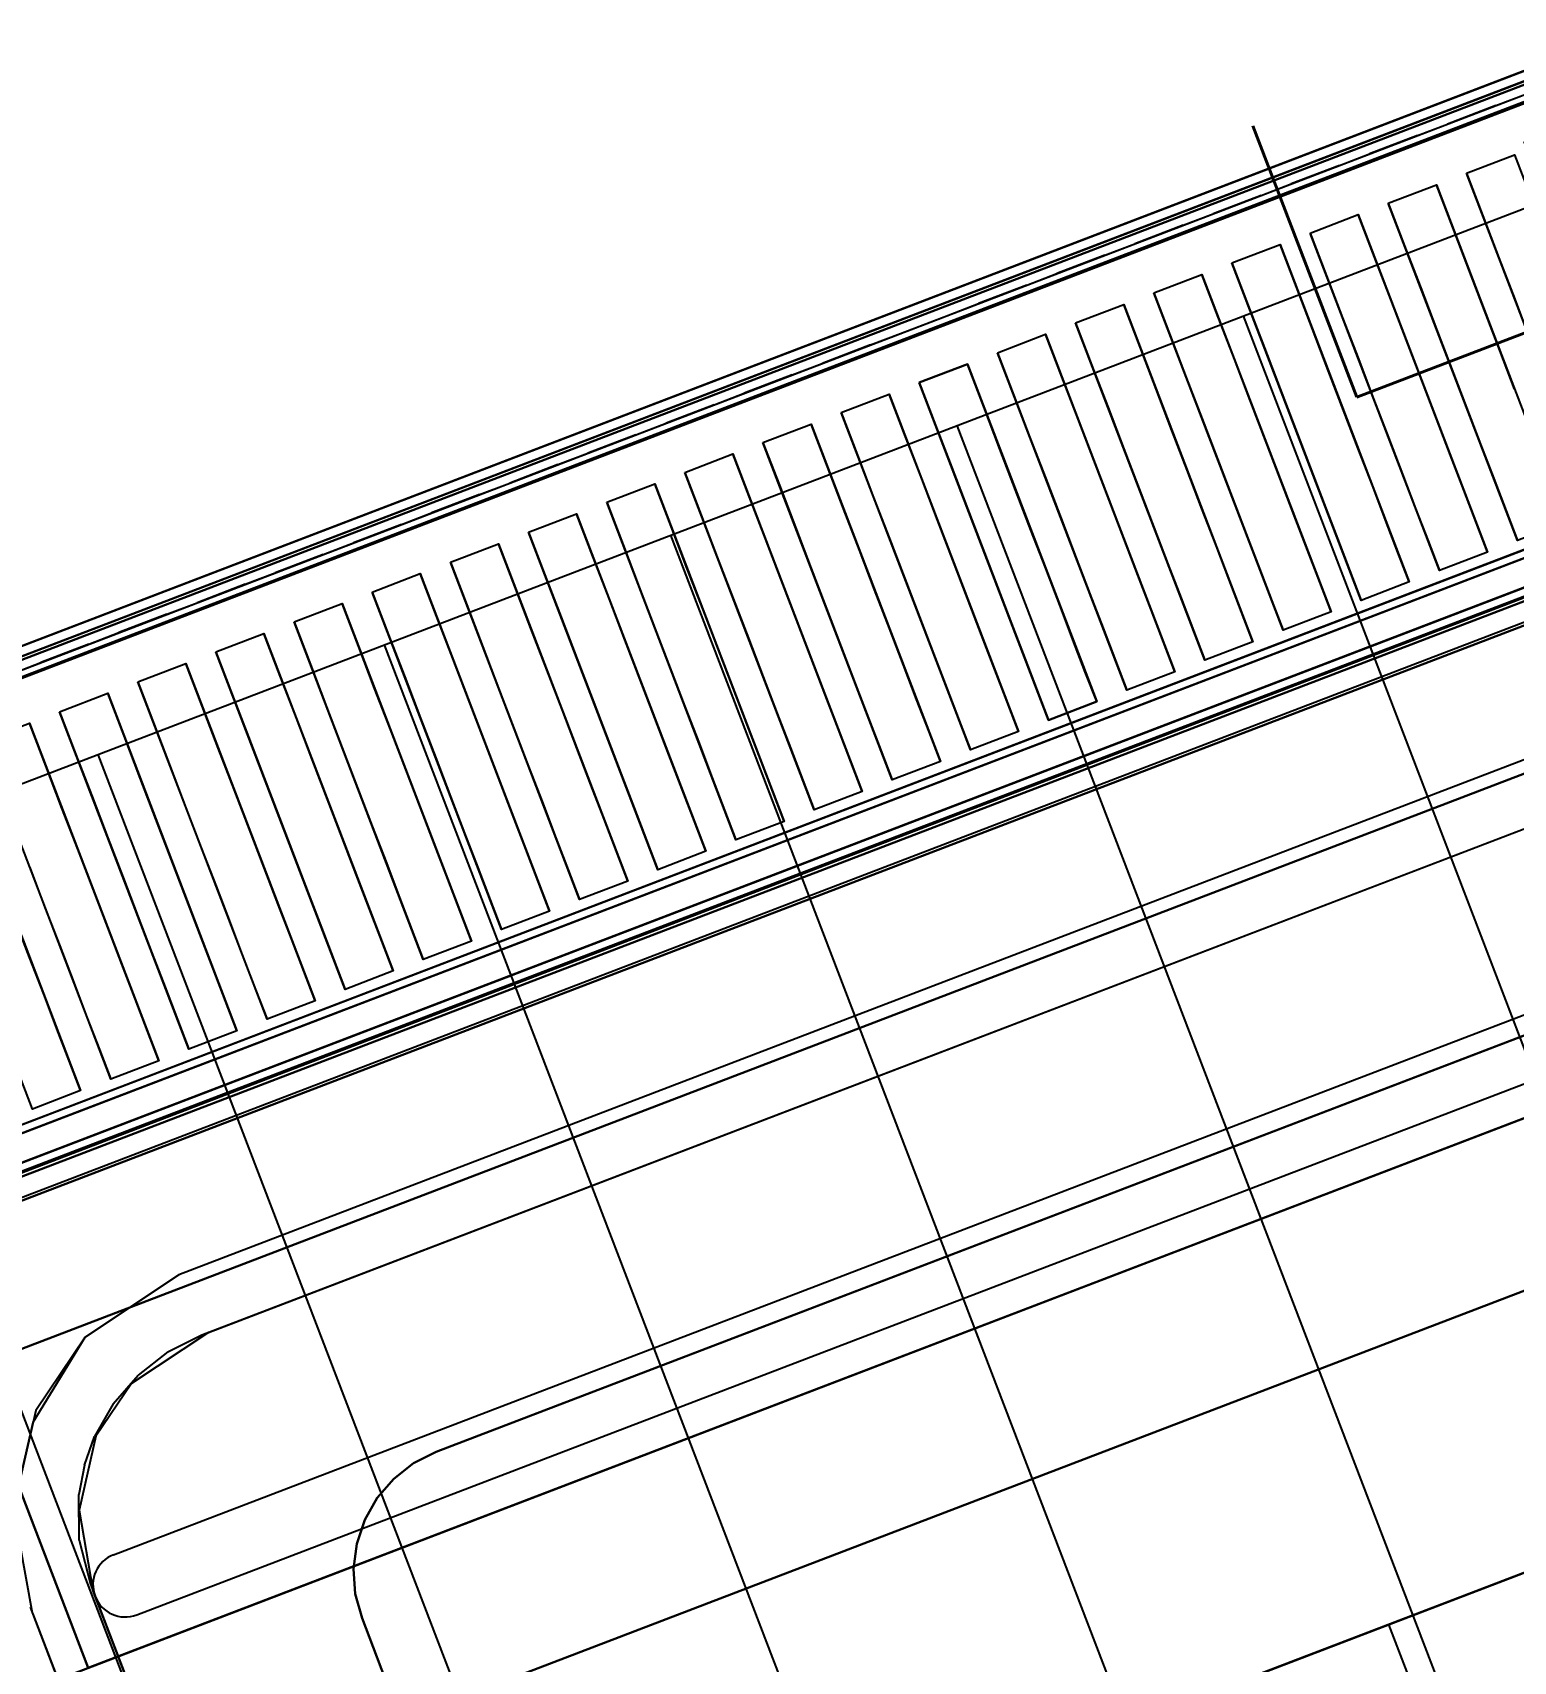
# Model space of a CAD drawing. Header units: millimetres. Extents: x 8159 to 14952, y 6817 to 11888.
# Drawn here: x 9759.25 to 9782.25, y 8772.6 to 8797.91 of the extents above; entities that cross this region are included whole.
import ezdxf

# ---------------------------------------------------------------- set-up
doc = ezdxf.new("R2010")
doc.units = ezdxf.units.MM
doc.header["$LTSCALE"] = 5
doc.linetypes.add('DASHED', pattern=[19.05, 12.7, -6.35])
for name, color, linetype in [('200-EquipBorder-2d', 9, 'Continuous'), ('200-EquipInternal-2d', 252, 'Continuous'), ('200-EquipSteel-3d', 9, 'Continuous'), ('250-ele-2d', 20, 'Continuous')]:
    doc.layers.add(name, color=color, linetype=linetype)
for name, color, linetype, lineweight in [('3-YANGIN-DOLABI', 7, 'Continuous', 0), ('A-DUVAR', 5, 'Continuous', 18), ('anted', 10, 'Continuous', 0), ('FIBROBETON', 1, 'Continuous', 18), ('kesit', 7, 'Continuous', 0), ('YAZI', 250, 'Continuous', 30)]:
    doc.layers.add(name, color=color, linetype=linetype, lineweight=lineweight)
doc.styles.add('SIMPLEX', font='SIMPLEX')

# ---------------------------------------------------------------- blocks, each defined once
blk = doc.blocks.new('A$C23C11219')
at = {"layer": 'FIBROBETON'}
blk.add_lwpolyline([(4170.991, 707.809), (4330.647, -537.528, 0.079118), (6057.442, 175.691), (5734.15, 708.989, 0.288304), (5090.273, 1000.528, -0.032207)], format="xyb", close=True, dxfattribs=at)
blk = doc.blocks.new('ELECTROLUX-MC7-BODY800X250')
at = {"layer": '200-EquipBorder-2d'}
blk.add_line((0, 0), (800, 0), dxfattribs=at)
at = {"layer": '200-EquipInternal-2d'}
blk.add_line((0, -80), (800, -80), dxfattribs=at)
at = {"layer": '200-EquipSteel-3d'}
for points, invisible_edges in [([(0, -0.34, 912.22), (0, 0, 910.5), (800, 0, 910.5), (800, -0.34, 912.22)], 8), ([(0, 0, 902.7), (0, -0.13, 901.81), (800, -0.13, 901.81), (800, 0, 902.7)], 2), ([(0, -0.13, 901.81), (0, -0.54, 901.01), (800, -0.54, 901.01), (800, -0.13, 901.81)], 10), ([(0, -1.32, 913.68), (0, -0.34, 912.22), (800, -0.34, 912.22), (800, -1.32, 913.68)], 10), ([(0, -0.54, 901.01), (0, -1.19, 900.39), (800, -1.19, 900.39), (800, -0.54, 901.01)], 10), ([(0, -1.19, 900.39), (0, -2, 900), (800, -2, 900), (800, -1.19, 900.39)], 8), ([(0, -2.78, 914.66), (0, -1.32, 913.68), (800, -1.32, 913.68), (800, -2.78, 914.66)], 10), ([(0, -4.5, 915), (0, -2.78, 914.66), (800, -2.78, 914.66), (800, -4.5, 915)], 2), ([(0, -71.6, 914.58), (0, -69.5, 915), (800, -69.5, 915), (800, -71.6, 914.58)], 8), ([(0, -73.39, 913.39), (0, -71.6, 914.58), (800, -71.6, 914.58), (800, -73.39, 913.39)], 10), ([(0, -74.58, 911.6), (0, -73.39, 913.39), (800, -73.39, 913.39), (800, -74.58, 911.6)], 10), ([(0, -75, 909.5), (0, -74.58, 911.6), (800, -74.58, 911.6), (800, -75, 909.5)], 2), ([(0, -75.45, 903.59), (0, -75, 905.7), (800, -75, 905.7), (800, -75.45, 903.59)], 8), ([(0, -76.64, 901.78), (0, -75.45, 903.59), (800, -75.45, 903.59), (800, -76.64, 901.78)], 10), ([(0, -78.4, 900.53), (0, -76.64, 901.78), (800, -76.64, 901.78), (800, -78.4, 900.53)], 10), ([(0, -80.5, 900), (0, -78.4, 900.53), (800, -78.4, 900.53), (800, -80.5, 900)], 2)]:
    blk.add_3dface(points, dxfattribs=dict(at, invisible_edges=invisible_edges))
for points in [[(0, 0, 910.5), (0, 0, 902.7), (800, 0, 902.7), (800, 0, 910.5)], [(0, -2, 724), (0, -2, 900), (800, -2, 900), (800, -2, 724)], [(0, -102, 724), (0, -2, 724), (800, -2, 724), (800, -102, 724)], [(0, -69.5, 915), (0, -4.5, 915), (800, -4.5, 915), (800, -69.5, 915)], [(0, -75, 905.7), (0, -75, 909.5), (800, -75, 909.5), (800, -75, 905.7)], [(0, -655, 650), (0, -102, 650), (800, -102, 650), (800, -655, 650)], [(0, -102, 650), (800, -102, 650), (800, -102, 724), (0, -102, 724)]]:
    blk.add_3dface(points, dxfattribs=at)
blk = doc.blocks.new('ELECTROLUX-MC-CAMINO400')
at = {"layer": '200-EquipInternal-2d'}
for points in [[(0, -0.21), (400, -0.21), (400, -75.21), (0, -75.21)], [(53, -10.37), (61, -10.37), (61, -66.52), (53, -66.52)], [(66, -10.37), (74, -10.37), (74, -66.52), (66, -66.52)], [(79, -10.37), (87, -10.37), (87, -66.52), (79, -66.52)], [(92, -10.37), (100, -10.37), (100, -66.52), (92, -66.52)], [(105, -10.37), (113, -10.37), (113, -66.52), (105, -66.52)], [(118, -10.37), (126, -10.37), (126, -66.52), (118, -66.52)], [(131, -10.37), (139, -10.37), (139, -66.52), (131, -66.52)], [(144, -10.37), (152, -10.37), (152, -66.52), (144, -66.52)], [(157, -10.37), (165, -10.37), (165, -66.52), (157, -66.52)], [(170, -10.37), (178, -10.37), (178, -66.52), (170, -66.52)], [(183, -10.37), (191, -10.37), (191, -66.52), (183, -66.52)], [(196, -10.37), (204, -10.37), (204, -66.52), (196, -66.52)], [(209, -10.37), (217, -10.37), (217, -66.52), (209, -66.52)], [(222, -10.37), (230, -10.37), (230, -66.52), (222, -66.52)], [(235, -10.37), (243, -10.37), (243, -66.52), (235, -66.52)], [(248, -10.37), (256, -10.37), (256, -66.52), (248, -66.52)], [(261, -10.37), (269, -10.37), (269, -66.52), (261, -66.52)], [(274, -10.37), (282, -10.37), (282, -66.52), (274, -66.52)], [(287, -10.37), (295, -10.37), (295, -66.52), (287, -66.52)], [(300, -10.37), (308, -10.37), (308, -66.52), (300, -66.52)], [(313, -10.37), (321, -10.37), (321, -66.52), (313, -66.52)]]:
    blk.add_lwpolyline(points, close=True, dxfattribs=at)
at = {"layer": '200-EquipSteel-3d'}
for points in [[(0, -0.21, 917.01), (0, -0.21, 956), (400, -0.21, 956), (400, -0.21, 917.01)], [(0, -69.44, 915), (0, -3.39, 915), (400, -3.39, 915), (400, -69.44, 915)]]:
    blk.add_3dface(points, dxfattribs=at)
for points, invisible_edges in [([(0, -0.21, 956), (0, -0.36, 956.76), (400, -0.36, 956.76), (400, -0.21, 956)], 2), ([(0, -0.25, 916.62), (0, -0.21, 917.01), (400, -0.21, 917.01), (400, -0.25, 916.62)], 8), ([(0, -0.37, 916.23), (0, -0.25, 916.62), (400, -0.25, 916.62), (400, -0.37, 916.23)], 10), ([(0, -0.36, 956.76), (0, -0.78, 957.41), (400, -0.78, 957.41), (400, -0.36, 956.76)], 10), ([(0, -0.56, 915.88), (0, -0.37, 916.23), (400, -0.37, 916.23), (400, -0.56, 915.88)], 10), ([(0, -0.82, 915.58), (0, -0.56, 915.88), (400, -0.56, 915.88), (400, -0.82, 915.58)], 10), ([(0, -0.78, 957.41), (0, -1.43, 957.84), (400, -1.43, 957.84), (400, -0.78, 957.41)], 10), ([(0, -1.41, 915.27), (0, -0.82, 915.58), (400, -0.82, 915.58), (400, -1.41, 915.27)], 10), ([(0, -2.05, 915.07), (0, -1.41, 915.27), (400, -1.41, 915.27), (400, -2.05, 915.07)], 10), ([(0, -1.43, 957.84), (0, -2.19, 958), (400, -2.19, 958), (400, -1.43, 957.84)], 8), ([(0, -2.72, 914.98), (0, -2.05, 915.07), (400, -2.05, 915.07), (400, -2.72, 914.98)], 10), ([(74, -2.19, 958), (79, -2.19, 958), (79, -10.37, 957.76), (74, -10.37, 957.76)], 14), ([(79, -10.37, 957.76), (87, -10.37, 957.76), (87, -2.19, 958), (79, -2.19, 958)], 10), ([(87, -2.19, 958), (92, -2.19, 958), (92, -10.37, 957.76), (87, -10.37, 957.76)], 14), ([(92, -10.37, 957.76), (100, -10.37, 957.76), (100, -2.19, 958), (92, -2.19, 958)], 10), ([(100, -2.19, 958), (105, -2.19, 958), (105, -10.37, 957.76), (100, -10.37, 957.76)], 14), ([(105, -10.37, 957.76), (113, -10.37, 957.76), (113, -2.19, 958), (105, -2.19, 958)], 10), ([(113, -2.19, 958), (118, -2.19, 958), (118, -10.37, 957.76), (113, -10.37, 957.76)], 14), ([(118, -10.37, 957.76), (126, -10.37, 957.76), (126, -2.19, 958), (118, -2.19, 958)], 10), ([(126, -2.19, 958), (131, -2.19, 958), (131, -10.37, 957.76), (126, -10.37, 957.76)], 14), ([(131, -10.37, 957.76), (139, -10.37, 957.76), (139, -2.19, 958), (131, -2.19, 958)], 10), ([(139, -2.19, 958), (144, -2.19, 958), (144, -10.37, 957.76), (139, -10.37, 957.76)], 14), ([(144, -10.37, 957.76), (152, -10.37, 957.76), (152, -2.19, 958), (144, -2.19, 958)], 10), ([(152, -2.19, 958), (157, -2.19, 958), (157, -10.37, 957.76), (152, -10.37, 957.76)], 14), ([(157, -10.37, 957.76), (165, -10.37, 957.76), (165, -2.19, 958), (157, -2.19, 958)], 10), ([(165, -2.19, 958), (170, -2.19, 958), (170, -10.37, 957.76), (165, -10.37, 957.76)], 14), ([(170, -10.37, 957.76), (178, -10.37, 957.76), (178, -2.19, 958), (170, -2.19, 958)], 10), ([(178, -2.19, 958), (183, -2.19, 958), (183, -10.37, 957.76), (178, -10.37, 957.76)], 14), ([(183, -10.37, 957.76), (191, -10.37, 957.76), (191, -2.19, 958), (183, -2.19, 958)], 10), ([(191, -2.19, 958), (196, -2.19, 958), (196, -10.37, 957.76), (191, -10.37, 957.76)], 14), ([(196, -10.37, 957.76), (204, -10.37, 957.76), (204, -2.19, 958), (196, -2.19, 958)], 10), ([(204, -2.19, 958), (209, -2.19, 958), (209, -10.37, 957.76), (204, -10.37, 957.76)], 14), ([(209, -10.37, 957.76), (217, -10.37, 957.76), (217, -2.19, 958), (209, -2.19, 958)], 10), ([(217, -2.19, 958), (222, -2.19, 958), (222, -10.37, 957.76), (217, -10.37, 957.76)], 14), ([(230, -10.37, 957.76), (222, -10.37, 957.76), (222, -2.19, 958), (230, -2.19, 958)], 10), ([(230, -2.19, 958), (235, -2.19, 958), (235, -10.37, 957.76), (230, -10.37, 957.76)], 14), ([(235, -10.37, 957.76), (243, -10.37, 957.76), (243, -2.19, 958), (235, -2.19, 958)], 10), ([(243, -2.19, 958), (248, -2.19, 958), (248, -10.37, 957.76), (243, -10.37, 957.76)], 14), ([(248, -10.37, 957.76), (256, -10.37, 957.76), (256, -2.19, 958), (248, -2.19, 958)], 10), ([(256, -2.19, 958), (261, -2.19, 958), (261, -10.37, 957.76), (256, -10.37, 957.76)], 14), ([(261, -10.37, 957.76), (269, -10.37, 957.76), (269, -2.19, 958), (261, -2.19, 958)], 10), ([(269, -2.19, 958), (274, -2.19, 958), (274, -10.37, 957.76), (269, -10.37, 957.76)], 14), ([(274, -10.37, 957.76), (282, -10.37, 957.76), (282, -2.19, 958), (274, -2.19, 958)], 10), ([(282, -2.19, 958), (287, -2.19, 958), (287, -10.37, 957.76), (282, -10.37, 957.76)], 14), ([(287, -10.37, 957.76), (295, -10.37, 957.76), (295, -2.19, 958), (287, -2.19, 958)], 10), ([(295, -2.19, 958), (300, -2.19, 958), (300, -10.37, 957.76), (295, -10.37, 957.76)], 14), ([(300, -10.37, 957.76), (308, -10.37, 957.76), (308, -2.19, 958), (300, -2.19, 958)], 10), ([(308, -2.19, 958), (313, -2.19, 958), (313, -10.37, 957.76), (308, -10.37, 957.76)], 14), ([(313, -10.37, 957.76), (321, -10.37, 957.76), (321, -2.19, 958), (313, -2.19, 958)], 10), ([(321, -2.19, 958), (326, -2.19, 958), (326, -10.37, 957.76), (321, -10.37, 957.76)], 14), ([(0, -3.39, 915), (0, -2.72, 914.98), (400, -2.72, 914.98), (400, -3.39, 915)], 2), ([(74, -17.47, 956.91), (74, -10.37, 957.76), (79, -10.37, 957.76), (79, -17.47, 956.91)], 10), ([(87, -17.47, 956.91), (87, -10.37, 957.76), (92, -10.37, 957.76), (92, -17.47, 956.91)], 10), ([(100, -17.47, 956.91), (100, -10.37, 957.76), (105, -10.37, 957.76), (105, -17.47, 956.91)], 10), ([(113, -17.47, 956.91), (113, -10.37, 957.76), (118, -10.37, 957.76), (118, -17.47, 956.91)], 10), ([(126, -17.47, 956.91), (126, -10.37, 957.76), (131, -10.37, 957.76), (131, -17.47, 956.91)], 10), ([(139, -17.47, 956.91), (139, -10.37, 957.76), (144, -10.37, 957.76), (144, -17.47, 956.91)], 10), ([(152, -17.47, 956.91), (152, -10.37, 957.76), (157, -10.37, 957.76), (157, -17.47, 956.91)], 10), ([(165, -17.47, 956.91), (165, -10.37, 957.76), (170, -10.37, 957.76), (170, -17.47, 956.91)], 10), ([(178, -17.47, 956.91), (178, -10.37, 957.76), (183, -10.37, 957.76), (183, -17.47, 956.91)], 10), ([(191, -17.47, 956.91), (191, -10.37, 957.76), (196, -10.37, 957.76), (196, -17.47, 956.91)], 10), ([(204, -17.47, 956.91), (204, -10.37, 957.76), (209, -10.37, 957.76), (209, -17.47, 956.91)], 10), ([(217, -17.47, 956.91), (217, -10.37, 957.76), (222, -10.37, 957.76), (222, -17.47, 956.91)], 10), ([(230, -17.47, 956.91), (230, -10.37, 957.76), (235, -10.37, 957.76), (235, -17.47, 956.91)], 10), ([(243, -17.47, 956.91), (243, -10.37, 957.76), (248, -10.37, 957.76), (248, -17.47, 956.91)], 10), ([(256, -17.47, 956.91), (256, -10.37, 957.76), (261, -10.37, 957.76), (261, -17.47, 956.91)], 10), ([(269, -17.47, 956.91), (269, -10.37, 957.76), (274, -10.37, 957.76), (274, -17.47, 956.91)], 10), ([(282, -17.47, 956.91), (282, -10.37, 957.76), (287, -10.37, 957.76), (287, -17.47, 956.91)], 10), ([(295, -17.47, 956.91), (295, -10.37, 957.76), (300, -10.37, 957.76), (300, -17.47, 956.91)], 10), ([(308, -17.47, 956.91), (308, -10.37, 957.76), (313, -10.37, 957.76), (313, -17.47, 956.91)], 10), ([(74, -24.48, 955.45), (74, -17.47, 956.91), (79, -17.47, 956.91), (79, -24.48, 955.45)], 10), ([(87, -24.48, 955.45), (87, -17.47, 956.91), (92, -17.47, 956.91), (92, -24.48, 955.45)], 10), ([(100, -24.48, 955.45), (100, -17.47, 956.91), (105, -17.47, 956.91), (105, -24.48, 955.45)], 10), ([(113, -24.48, 955.45), (113, -17.47, 956.91), (118, -17.47, 956.91), (118, -24.48, 955.45)], 10), ([(126, -24.48, 955.45), (126, -17.47, 956.91), (131, -17.47, 956.91), (131, -24.48, 955.45)], 10), ([(139, -24.48, 955.45), (139, -17.47, 956.91), (144, -17.47, 956.91), (144, -24.48, 955.45)], 10), ([(152, -24.48, 955.45), (152, -17.47, 956.91), (157, -17.47, 956.91), (157, -24.48, 955.45)], 10), ([(165, -24.48, 955.45), (165, -17.47, 956.91), (170, -17.47, 956.91), (170, -24.48, 955.45)], 10), ([(178, -24.48, 955.45), (178, -17.47, 956.91), (183, -17.47, 956.91), (183, -24.48, 955.45)], 10), ([(191, -24.48, 955.45), (191, -17.47, 956.91), (196, -17.47, 956.91), (196, -24.48, 955.45)], 10), ([(204, -24.48, 955.45), (204, -17.47, 956.91), (209, -17.47, 956.91), (209, -24.48, 955.45)], 10), ([(217, -24.48, 955.45), (217, -17.47, 956.91), (222, -17.47, 956.91), (222, -24.48, 955.45)], 10), ([(230, -24.48, 955.45), (230, -17.47, 956.91), (235, -17.47, 956.91), (235, -24.48, 955.45)], 10), ([(243, -24.48, 955.45), (243, -17.47, 956.91), (248, -17.47, 956.91), (248, -24.48, 955.45)], 10), ([(256, -24.48, 955.45), (256, -17.47, 956.91), (261, -17.47, 956.91), (261, -24.48, 955.45)], 10), ([(269, -24.48, 955.45), (269, -17.47, 956.91), (274, -17.47, 956.91), (274, -24.48, 955.45)], 10), ([(282, -24.48, 955.45), (282, -17.47, 956.91), (287, -17.47, 956.91), (287, -24.48, 955.45)], 10), ([(295, -24.48, 955.45), (295, -17.47, 956.91), (300, -17.47, 956.91), (300, -24.48, 955.45)], 10), ([(308, -24.48, 955.45), (308, -17.47, 956.91), (313, -17.47, 956.91), (313, -24.48, 955.45)], 10), ([(74, -31.33, 953.39), (74, -24.48, 955.45), (79, -24.48, 955.45), (79, -31.33, 953.39)], 10), ([(87, -31.33, 953.39), (87, -24.48, 955.45), (92, -24.48, 955.45), (92, -31.33, 953.39)], 10), ([(100, -31.33, 953.39), (100, -24.48, 955.45), (105, -24.48, 955.45), (105, -31.33, 953.39)], 10), ([(113, -31.33, 953.39), (113, -24.48, 955.45), (118, -24.48, 955.45), (118, -31.33, 953.39)], 10), ([(126, -31.33, 953.39), (126, -24.48, 955.45), (131, -24.48, 955.45), (131, -31.33, 953.39)], 10), ([(139, -31.33, 953.39), (139, -24.48, 955.45), (144, -24.48, 955.45), (144, -31.33, 953.39)], 10), ([(152, -31.33, 953.39), (152, -24.48, 955.45), (157, -24.48, 955.45), (157, -31.33, 953.39)], 10), ([(165, -31.33, 953.39), (165, -24.48, 955.45), (170, -24.48, 955.45), (170, -31.33, 953.39)], 10), ([(178, -31.33, 953.39), (178, -24.48, 955.45), (183, -24.48, 955.45), (183, -31.33, 953.39)], 10), ([(191, -31.33, 953.39), (191, -24.48, 955.45), (196, -24.48, 955.45), (196, -31.33, 953.39)], 10), ([(204, -31.33, 953.39), (204, -24.48, 955.45), (209, -24.48, 955.45), (209, -31.33, 953.39)], 10), ([(217, -31.33, 953.39), (217, -24.48, 955.45), (222, -24.48, 955.45), (222, -31.33, 953.39)], 10), ([(230, -31.33, 953.39), (230, -24.48, 955.45), (235, -24.48, 955.45), (235, -31.33, 953.39)], 10), ([(243, -31.33, 953.39), (243, -24.48, 955.45), (248, -24.48, 955.45), (248, -31.33, 953.39)], 10), ([(256, -31.33, 953.39), (256, -24.48, 955.45), (261, -24.48, 955.45), (261, -31.33, 953.39)], 10), ([(269, -31.33, 953.39), (269, -24.48, 955.45), (274, -24.48, 955.45), (274, -31.33, 953.39)], 10), ([(282, -31.33, 953.39), (282, -24.48, 955.45), (287, -24.48, 955.45), (287, -31.33, 953.39)], 10), ([(295, -31.33, 953.39), (295, -24.48, 955.45), (300, -24.48, 955.45), (300, -31.33, 953.39)], 10), ([(308, -31.33, 953.39), (308, -24.48, 955.45), (313, -24.48, 955.45), (313, -31.33, 953.39)], 10), ([(61, -37.98, 950.75), (61, -31.33, 953.39), (66, -31.33, 953.39), (66, -37.98, 950.75)], 10), ([(74, -37.98, 950.75), (74, -31.33, 953.39), (79, -31.33, 953.39), (79, -37.98, 950.75)], 10), ([(87, -37.98, 950.75), (87, -31.33, 953.39), (92, -31.33, 953.39), (92, -37.98, 950.75)], 10), ([(100, -37.98, 950.75), (100, -31.33, 953.39), (105, -31.33, 953.39), (105, -37.98, 950.75)], 10), ([(113, -37.98, 950.75), (113, -31.33, 953.39), (118, -31.33, 953.39), (118, -37.98, 950.75)], 10), ([(126, -37.98, 950.75), (126, -31.33, 953.39), (131, -31.33, 953.39), (131, -37.98, 950.75)], 10), ([(139, -37.98, 950.75), (139, -31.33, 953.39), (144, -31.33, 953.39), (144, -37.98, 950.75)], 10), ([(152, -37.98, 950.75), (152, -31.33, 953.39), (157, -31.33, 953.39), (157, -37.98, 950.75)], 10), ([(165, -37.98, 950.75), (165, -31.33, 953.39), (170, -31.33, 953.39), (170, -37.98, 950.75)], 10), ([(178, -37.98, 950.75), (178, -31.33, 953.39), (183, -31.33, 953.39), (183, -37.98, 950.75)], 10), ([(191, -37.98, 950.75), (191, -31.33, 953.39), (196, -31.33, 953.39), (196, -37.98, 950.75)], 10), ([(204, -37.98, 950.75), (204, -31.33, 953.39), (209, -31.33, 953.39), (209, -37.98, 950.75)], 10), ([(217, -37.98, 950.75), (217, -31.33, 953.39), (222, -31.33, 953.39), (222, -37.98, 950.75)], 10), ([(230, -37.98, 950.75), (230, -31.33, 953.39), (235, -31.33, 953.39), (235, -37.98, 950.75)], 10), ([(243, -37.98, 950.75), (243, -31.33, 953.39), (248, -31.33, 953.39), (248, -37.98, 950.75)], 10), ([(256, -37.98, 950.75), (256, -31.33, 953.39), (261, -31.33, 953.39), (261, -37.98, 950.75)], 10), ([(269, -37.98, 950.75), (269, -31.33, 953.39), (274, -31.33, 953.39), (274, -37.98, 950.75)], 10), ([(282, -37.98, 950.75), (282, -31.33, 953.39), (287, -31.33, 953.39), (287, -37.98, 950.75)], 10), ([(295, -37.98, 950.75), (295, -31.33, 953.39), (300, -31.33, 953.39), (300, -37.98, 950.75)], 10), ([(308, -37.98, 950.75), (308, -31.33, 953.39), (313, -31.33, 953.39), (313, -37.98, 950.75)], 10), ([(61, -44.37, 947.54), (61, -37.98, 950.75), (66, -37.98, 950.75), (66, -44.37, 947.54)], 10), ([(74, -44.37, 947.54), (74, -37.98, 950.75), (79, -37.98, 950.75), (79, -44.37, 947.54)], 10), ([(87, -44.37, 947.54), (87, -37.98, 950.75), (92, -37.98, 950.75), (92, -44.37, 947.54)], 10), ([(100, -44.37, 947.54), (100, -37.98, 950.75), (105, -37.98, 950.75), (105, -44.37, 947.54)], 10), ([(113, -44.37, 947.54), (113, -37.98, 950.75), (118, -37.98, 950.75), (118, -44.37, 947.54)], 10), ([(126, -44.37, 947.54), (126, -37.98, 950.75), (131, -37.98, 950.75), (131, -44.37, 947.54)], 10), ([(139, -44.37, 947.54), (139, -37.98, 950.75), (144, -37.98, 950.75), (144, -44.37, 947.54)], 10), ([(152, -44.37, 947.54), (152, -37.98, 950.75), (157, -37.98, 950.75), (157, -44.37, 947.54)], 10), ([(165, -44.37, 947.54), (165, -37.98, 950.75), (170, -37.98, 950.75), (170, -44.37, 947.54)], 10), ([(178, -44.37, 947.54), (178, -37.98, 950.75), (183, -37.98, 950.75), (183, -44.37, 947.54)], 10), ([(191, -44.37, 947.54), (191, -37.98, 950.75), (196, -37.98, 950.75), (196, -44.37, 947.54)], 10), ([(204, -44.37, 947.54), (204, -37.98, 950.75), (209, -37.98, 950.75), (209, -44.37, 947.54)], 10), ([(217, -44.37, 947.54), (217, -37.98, 950.75), (222, -37.98, 950.75), (222, -44.37, 947.54)], 10), ([(230, -44.37, 947.54), (230, -37.98, 950.75), (235, -37.98, 950.75), (235, -44.37, 947.54)], 10), ([(243, -44.37, 947.54), (243, -37.98, 950.75), (248, -37.98, 950.75), (248, -44.37, 947.54)], 10), ([(256, -44.37, 947.54), (256, -37.98, 950.75), (261, -37.98, 950.75), (261, -44.37, 947.54)], 10), ([(269, -44.37, 947.54), (269, -37.98, 950.75), (274, -37.98, 950.75), (274, -44.37, 947.54)], 10), ([(282, -44.37, 947.54), (282, -37.98, 950.75), (287, -37.98, 950.75), (287, -44.37, 947.54)], 10), ([(295, -44.37, 947.54), (295, -37.98, 950.75), (300, -37.98, 950.75), (300, -44.37, 947.54)], 10), ([(308, -44.37, 947.54), (308, -37.98, 950.75), (313, -37.98, 950.75), (313, -44.37, 947.54)], 10), ([(61, -50.47, 943.8), (61, -44.37, 947.54), (66, -44.37, 947.54), (66, -50.47, 943.8)], 10), ([(74, -50.47, 943.8), (74, -44.37, 947.54), (79, -44.37, 947.54), (79, -50.47, 943.8)], 10), ([(87, -50.47, 943.8), (87, -44.37, 947.54), (92, -44.37, 947.54), (92, -50.47, 943.8)], 10), ([(100, -50.47, 943.8), (100, -44.37, 947.54), (105, -44.37, 947.54), (105, -50.47, 943.8)], 10), ([(113, -50.47, 943.8), (113, -44.37, 947.54), (118, -44.37, 947.54), (118, -50.47, 943.8)], 10), ([(126, -50.47, 943.8), (126, -44.37, 947.54), (131, -44.37, 947.54), (131, -50.47, 943.8)], 10), ([(139, -50.47, 943.8), (139, -44.37, 947.54), (144, -44.37, 947.54), (144, -50.47, 943.8)], 10), ([(152, -50.47, 943.8), (152, -44.37, 947.54), (157, -44.37, 947.54), (157, -50.47, 943.8)], 10), ([(165, -50.47, 943.8), (165, -44.37, 947.54), (170, -44.37, 947.54), (170, -50.47, 943.8)], 10), ([(178, -50.47, 943.8), (178, -44.37, 947.54), (183, -44.37, 947.54), (183, -50.47, 943.8)], 10), ([(191, -50.47, 943.8), (191, -44.37, 947.54), (196, -44.37, 947.54), (196, -50.47, 943.8)], 10), ([(204, -50.47, 943.8), (204, -44.37, 947.54), (209, -44.37, 947.54), (209, -50.47, 943.8)], 10), ([(217, -50.47, 943.8), (217, -44.37, 947.54), (222, -44.37, 947.54), (222, -50.47, 943.8)], 10), ([(230, -50.47, 943.8), (230, -44.37, 947.54), (235, -44.37, 947.54), (235, -50.47, 943.8)], 10), ([(243, -50.47, 943.8), (243, -44.37, 947.54), (248, -44.37, 947.54), (248, -50.47, 943.8)], 10), ([(256, -50.47, 943.8), (256, -44.37, 947.54), (261, -44.37, 947.54), (261, -50.47, 943.8)], 10), ([(269, -50.47, 943.8), (269, -44.37, 947.54), (274, -44.37, 947.54), (274, -50.47, 943.8)], 10), ([(282, -50.47, 943.8), (282, -44.37, 947.54), (287, -44.37, 947.54), (287, -50.47, 943.8)], 10), ([(295, -50.47, 943.8), (295, -44.37, 947.54), (300, -44.37, 947.54), (300, -50.47, 943.8)], 10), ([(61, -56.22, 939.54), (61, -50.47, 943.8), (66, -50.47, 943.8), (66, -56.22, 939.54)], 10), ([(74, -56.22, 939.54), (74, -50.47, 943.8), (79, -50.47, 943.8), (79, -56.22, 939.54)], 10), ([(87, -56.22, 939.54), (87, -50.47, 943.8), (92, -50.47, 943.8), (92, -56.22, 939.54)], 10), ([(100, -56.22, 939.54), (100, -50.47, 943.8), (105, -50.47, 943.8), (105, -56.22, 939.54)], 10), ([(113, -56.22, 939.54), (113, -50.47, 943.8), (118, -50.47, 943.8), (118, -56.22, 939.54)], 10), ([(126, -56.22, 939.54), (126, -50.47, 943.8), (131, -50.47, 943.8), (131, -56.22, 939.54)], 10), ([(139, -56.22, 939.54), (139, -50.47, 943.8), (144, -50.47, 943.8), (144, -56.22, 939.54)], 10), ([(152, -56.22, 939.54), (152, -50.47, 943.8), (157, -50.47, 943.8), (157, -56.22, 939.54)], 10), ([(165, -56.22, 939.54), (165, -50.47, 943.8), (170, -50.47, 943.8), (170, -56.22, 939.54)], 10), ([(178, -56.22, 939.54), (178, -50.47, 943.8), (183, -50.47, 943.8), (183, -56.22, 939.54)], 10), ([(191, -56.22, 939.54), (191, -50.47, 943.8), (196, -50.47, 943.8), (196, -56.22, 939.54)], 10), ([(204, -56.22, 939.54), (204, -50.47, 943.8), (209, -50.47, 943.8), (209, -56.22, 939.54)], 10), ([(217, -56.22, 939.54), (217, -50.47, 943.8), (222, -50.47, 943.8), (222, -56.22, 939.54)], 10), ([(230, -56.22, 939.54), (230, -50.47, 943.8), (235, -50.47, 943.8), (235, -56.22, 939.54)], 10), ([(243, -56.22, 939.54), (243, -50.47, 943.8), (248, -50.47, 943.8), (248, -56.22, 939.54)], 10), ([(256, -56.22, 939.54), (256, -50.47, 943.8), (261, -50.47, 943.8), (261, -56.22, 939.54)], 10), ([(269, -56.22, 939.54), (269, -50.47, 943.8), (274, -50.47, 943.8), (274, -56.22, 939.54)], 10), ([(282, -56.22, 939.54), (282, -50.47, 943.8), (287, -50.47, 943.8), (287, -56.22, 939.54)], 10), ([(295, -56.22, 939.54), (295, -50.47, 943.8), (300, -50.47, 943.8), (300, -56.22, 939.54)], 10), ([(61, -61.59, 934.81), (61, -56.22, 939.54), (66, -56.22, 939.54), (66, -61.59, 934.81)], 10), ([(74, -61.59, 934.81), (74, -56.22, 939.54), (79, -56.22, 939.54), (79, -61.59, 934.81)], 10), ([(87, -61.59, 934.81), (87, -56.22, 939.54), (92, -56.22, 939.54), (92, -61.59, 934.81)], 10), ([(100, -61.59, 934.81), (100, -56.22, 939.54), (105, -56.22, 939.54), (105, -61.59, 934.81)], 10), ([(113, -61.59, 934.81), (113, -56.22, 939.54), (118, -56.22, 939.54), (118, -61.59, 934.81)], 10), ([(126, -61.59, 934.81), (126, -56.22, 939.54), (131, -56.22, 939.54), (131, -61.59, 934.81)], 10), ([(139, -61.59, 934.81), (139, -56.22, 939.54), (144, -56.22, 939.54), (144, -61.59, 934.81)], 10), ([(152, -61.59, 934.81), (152, -56.22, 939.54), (157, -56.22, 939.54), (157, -61.59, 934.81)], 10), ([(165, -61.59, 934.81), (165, -56.22, 939.54), (170, -56.22, 939.54), (170, -61.59, 934.81)], 10), ([(178, -61.59, 934.81), (178, -56.22, 939.54), (183, -56.22, 939.54), (183, -61.59, 934.81)], 10), ([(191, -61.59, 934.81), (191, -56.22, 939.54), (196, -56.22, 939.54), (196, -61.59, 934.81)], 10), ([(204, -61.59, 934.81), (204, -56.22, 939.54), (209, -56.22, 939.54), (209, -61.59, 934.81)], 10), ([(217, -61.59, 934.81), (217, -56.22, 939.54), (222, -56.22, 939.54), (222, -61.59, 934.81)], 10), ([(230, -61.59, 934.81), (230, -56.22, 939.54), (235, -56.22, 939.54), (235, -61.59, 934.81)], 10), ([(243, -61.59, 934.81), (243, -56.22, 939.54), (248, -56.22, 939.54), (248, -61.59, 934.81)], 10), ([(256, -61.59, 934.81), (256, -56.22, 939.54), (261, -56.22, 939.54), (261, -61.59, 934.81)], 10), ([(269, -61.59, 934.81), (269, -56.22, 939.54), (274, -56.22, 939.54), (274, -61.59, 934.81)], 10), ([(282, -61.59, 934.81), (282, -56.22, 939.54), (287, -56.22, 939.54), (287, -61.59, 934.81)], 10), ([(295, -61.59, 934.81), (295, -56.22, 939.54), (300, -56.22, 939.54), (300, -61.59, 934.81)], 10), ([(61, -66.52, 929.63), (61, -61.59, 934.81), (66, -61.59, 934.81), (66, -66.52, 929.63)], 10), ([(74, -66.52, 929.63), (74, -61.59, 934.81), (79, -61.59, 934.81), (79, -66.52, 929.63)], 10), ([(87, -66.52, 929.63), (87, -61.59, 934.81), (92, -61.59, 934.81), (92, -66.52, 929.63)], 10), ([(100, -66.52, 929.63), (100, -61.59, 934.81), (105, -61.59, 934.81), (105, -66.52, 929.63)], 10), ([(113, -66.52, 929.63), (113, -61.59, 934.81), (118, -61.59, 934.81), (118, -66.52, 929.63)], 10), ([(126, -66.52, 929.63), (126, -61.59, 934.81), (131, -61.59, 934.81), (131, -66.52, 929.63)], 10), ([(139, -66.52, 929.63), (139, -61.59, 934.81), (144, -61.59, 934.81), (144, -66.52, 929.63)], 10), ([(152, -66.52, 929.63), (152, -61.59, 934.81), (157, -61.59, 934.81), (157, -66.52, 929.63)], 10), ([(165, -66.52, 929.63), (165, -61.59, 934.81), (170, -61.59, 934.81), (170, -66.52, 929.63)], 10), ([(178, -66.52, 929.63), (178, -61.59, 934.81), (183, -61.59, 934.81), (183, -66.52, 929.63)], 10), ([(191, -66.52, 929.63), (191, -61.59, 934.81), (196, -61.59, 934.81), (196, -66.52, 929.63)], 10), ([(204, -66.52, 929.63), (204, -61.59, 934.81), (209, -61.59, 934.81), (209, -66.52, 929.63)], 10), ([(217, -66.52, 929.63), (217, -61.59, 934.81), (222, -61.59, 934.81), (222, -66.52, 929.63)], 10), ([(230, -66.52, 929.63), (230, -61.59, 934.81), (235, -61.59, 934.81), (235, -66.52, 929.63)], 10), ([(243, -66.52, 929.63), (243, -61.59, 934.81), (248, -61.59, 934.81), (248, -66.52, 929.63)], 10), ([(256, -66.52, 929.63), (256, -61.59, 934.81), (261, -61.59, 934.81), (261, -66.52, 929.63)], 10), ([(269, -66.52, 929.63), (269, -61.59, 934.81), (274, -61.59, 934.81), (274, -66.52, 929.63)], 10), ([(282, -66.52, 929.63), (282, -61.59, 934.81), (287, -61.59, 934.81), (287, -66.52, 929.63)], 10), ([(295, -66.52, 929.63), (295, -61.59, 934.81), (300, -61.59, 934.81), (300, -66.52, 929.63)], 10), ([(48, -71, 924.05), (53, -71, 924.05), (53, -66.52, 929.63), (48, -66.52, 929.63)], 15), ([(53, -71, 924.05), (61, -71, 924.05), (61, -66.52, 929.63), (53, -66.52, 929.63)], 11), ([(61, -71, 924.05), (66, -71, 924.05), (66, -66.52, 929.63), (61, -66.52, 929.63)], 15), ([(66, -71, 924.05), (74, -71, 924.05), (74, -66.52, 929.63), (66, -66.52, 929.63)], 11), ([(74, -71, 924.05), (79, -71, 924.05), (79, -66.52, 929.63), (74, -66.52, 929.63)], 15), ([(79, -71, 924.05), (87, -71, 924.05), (87, -66.52, 929.63), (79, -66.52, 929.63)], 11), ([(87, -71, 924.05), (92, -71, 924.05), (92, -66.52, 929.63), (87, -66.52, 929.63)], 15), ([(92, -71, 924.05), (100, -71, 924.05), (100, -66.52, 929.63), (92, -66.52, 929.63)], 11), ([(100, -71, 924.05), (105, -71, 924.05), (105, -66.52, 929.63), (100, -66.52, 929.63)], 15), ([(105, -71, 924.05), (113, -71, 924.05), (113, -66.52, 929.63), (105, -66.52, 929.63)], 11), ([(113, -71, 924.05), (118, -71, 924.05), (118, -66.52, 929.63), (113, -66.52, 929.63)], 15), ([(118, -71, 924.05), (126, -71, 924.05), (126, -66.52, 929.63), (118, -66.52, 929.63)], 11), ([(126, -71, 924.05), (131, -71, 924.05), (131, -66.52, 929.63), (126, -66.52, 929.63)], 15), ([(131, -71, 924.05), (139, -71, 924.05), (139, -66.52, 929.63), (131, -66.52, 929.63)], 11), ([(139, -71, 924.05), (144, -71, 924.05), (144, -66.52, 929.63), (139, -66.52, 929.63)], 15), ([(144, -71, 924.05), (152, -71, 924.05), (152, -66.52, 929.63), (144, -66.52, 929.63)], 11), ([(152, -71, 924.05), (157, -71, 924.05), (157, -66.52, 929.63), (152, -66.52, 929.63)], 15), ([(157, -71, 924.05), (165, -71, 924.05), (165, -66.52, 929.63), (157, -66.52, 929.63)], 11), ([(165, -71, 924.05), (170, -71, 924.05), (170, -66.52, 929.63), (165, -66.52, 929.63)], 15), ([(170, -71, 924.05), (178, -71, 924.05), (178, -66.52, 929.63), (170, -66.52, 929.63)], 11), ([(178, -71, 924.05), (183, -71, 924.05), (183, -66.52, 929.63), (178, -66.52, 929.63)], 15), ([(183, -71, 924.05), (191, -71, 924.05), (191, -66.52, 929.63), (183, -66.52, 929.63)], 11), ([(191, -71, 924.05), (196, -71, 924.05), (196, -66.52, 929.63), (191, -66.52, 929.63)], 15), ([(196, -71, 924.05), (204, -71, 924.05), (204, -66.52, 929.63), (196, -66.52, 929.63)], 11), ([(204, -71, 924.05), (209, -71, 924.05), (209, -66.52, 929.63), (204, -66.52, 929.63)], 15), ([(209, -71, 924.05), (217, -71, 924.05), (217, -66.52, 929.63), (209, -66.52, 929.63)], 11), ([(217, -71, 924.05), (222, -71, 924.05), (222, -66.52, 929.63), (217, -66.52, 929.63)], 15), ([(230, -71, 924.05), (222, -71, 924.05), (222, -66.52, 929.63), (230, -66.52, 929.63)], 11), ([(230, -71, 924.05), (235, -71, 924.05), (235, -66.52, 929.63), (230, -66.52, 929.63)], 15), ([(235, -71, 924.05), (243, -71, 924.05), (243, -66.52, 929.63), (235, -66.52, 929.63)], 11), ([(243, -71, 924.05), (248, -71, 924.05), (248, -66.52, 929.63), (243, -66.52, 929.63)], 15), ([(248, -71, 924.05), (256, -71, 924.05), (256, -66.52, 929.63), (248, -66.52, 929.63)], 11), ([(256, -71, 924.05), (261, -71, 924.05), (261, -66.52, 929.63), (256, -66.52, 929.63)], 15), ([(261, -71, 924.05), (269, -71, 924.05), (269, -66.52, 929.63), (261, -66.52, 929.63)], 11), ([(269, -71, 924.05), (274, -71, 924.05), (274, -66.52, 929.63), (269, -66.52, 929.63)], 15), ([(274, -71, 924.05), (282, -71, 924.05), (282, -66.52, 929.63), (274, -66.52, 929.63)], 11), ([(282, -71, 924.05), (287, -71, 924.05), (287, -66.52, 929.63), (282, -66.52, 929.63)], 15), ([(287, -71, 924.05), (295, -71, 924.05), (295, -66.52, 929.63), (287, -66.52, 929.63)], 11), ([(295, -71, 924.05), (300, -71, 924.05), (300, -66.52, 929.63), (295, -66.52, 929.63)], 15), ([(0, -70.76, 915.05), (0, -69.44, 915), (400, -69.44, 915), (400, -70.76, 915.05)], 8), ([(0, -72.06, 915.25), (0, -70.76, 915.05), (400, -70.76, 915.05), (400, -72.06, 915.25)], 10), ([(0, -74.97, 918.1), (0, -71, 924.05), (400, -71, 924.05), (400, -74.97, 918.1)], 2), ([(0, -73.33, 915.6), (0, -72.06, 915.25), (400, -72.06, 915.25), (400, -73.33, 915.6)], 10), ([(0, -74.56, 916.08), (0, -73.33, 915.6), (400, -73.33, 915.6), (400, -74.56, 916.08)], 10), ([(0, -74.96, 916.48), (0, -74.56, 916.08), (400, -74.56, 916.08), (400, -74.96, 916.48)], 10), ([(0, -75.18, 917), (0, -74.96, 916.48), (400, -74.96, 916.48), (400, -75.18, 917)], 10), ([(0, -74.97, 918.1), (0, -75.18, 917.57), (400, -75.18, 917.57), (400, -74.97, 918.1)], 2), ([(0, -75.18, 917.57), (0, -75.18, 917), (400, -75.18, 917), (400, -75.18, 917.57)], 10)]:
    blk.add_3dface(points, dxfattribs=dict(at, invisible_edges=invisible_edges))
blk = doc.blocks.new('ELECTROLUX-MC7-FRYERTOP2-800')
at = {"layer": '200-EquipInternal-2d'}
for p, q in [((440, -136.99), (760, -136.99)), ((440, -146.99), (760, -146.99))]:
    blk.add_line(p, q, dxfattribs=at)
for points in [[(770, -76.99), (430, -76.99), (430, -151.99), (770, -151.99)], [(785, -151.99), (785, -656.99), (675, -656.99), (675, -476.99), (525, -476.99), (525, -656.99), (415, -656.99), (415, -151.99)]]:
    blk.add_lwpolyline(points, close=True, dxfattribs=at)
blk.add_arc((440, -141.99), 5, 90, 270, dxfattribs=at)
at = {"layer": '200-EquipSteel-3d'}
for p, q in [((485.5, -217.95, 870), (714.5, -217.95, 870)), ((485.5, -217.95, 830), (713.5, -217.95, 830)), ((485.5, -217.95, 790), (713.5, -217.95, 790)), ((485.5, -217.95, 750), (713.5, -217.95, 750)), ((621.12, -483.95, 745), (621.12, -217.95, 745)), ((634.3, -217.95, 895), (634.3, -217.95, 745))]:
    blk.add_line(p, q, dxfattribs=at)
for elevation in [745, 895]:
    blk.add_lwpolyline([(725, -228.45), (721.92, -221.03), (714.5, -217.95), (485.5, -217.95), (478.08, -221.03), (475, -228.45), (475, -473.45), (478.08, -480.88), (485.5, -483.95), (714.5, -483.95), (721.92, -480.88), (725, -473.45)], close=True, dxfattribs=dict(at, elevation=elevation))
for points in [[(430, -76.99, 955), (430, -151.99, 955), (430, -151.99, 900), (430, -76.99, 900)], [(770, -76.99, 955), (770, -76.99, 900), (430, -76.99, 900), (430, -76.99, 955)], [(770, -76.99, 900), (770, -151.99, 900), (430, -151.99, 900), (430, -76.99, 900)], [(770, -151.99, 955), (770, -76.99, 955), (430, -76.99, 955), (430, -151.99, 955)], [(707.5, -140, 890), (707.5, -140, 730), (492.5, -140, 730), (492.5, -140, 890)], [(415, -151.99, 900), (785, -151.99, 900), (785, -151.99, 905), (415, -151.99, 905)], [(770, -151.99, 900), (770, -151.99, 955), (430, -151.99, 955), (430, -151.99, 900)]]:
    blk.add_3dface(points, dxfattribs=at)
for points, invisible_edges in [([(375, -140, 900), (400, -80.5, 900), (400, -655, 900), (375, -565, 900)], 7), ([(735, -100, 900), (465, -100, 900), (400, -80.5, 900), (800, -80.5, 900)], 11), ([(465, -100, 900), (447.95, -103.82, 900), (442.33, -107.77, 900), (400, -80.5, 900)], 12), ([(442.33, -107.77, 900), (436.72, -111.72, 900), (428.04, -124.69, 900), (400, -80.5, 900)], 12), ([(425, -140, 900), (400, -80.5, 900), (400, -655, 900), (425, -565, 900)], 7), ([(466.11, -110, 890), (452.08, -113.14, 890), (447.95, -103.82, 900), (465, -100, 900)], 10), ([(465, -100, 900), (466.11, -110, 890), (733.89, -110, 890), (735, -100, 900)], 5), ([(452.08, -113.14, 890), (443.99, -118.82, 890), (435.68, -113.27, 900), (447.95, -103.82, 900)], 10), ([(453.52, -112.28, 890), (484.85, -141.52, 890), (488.6, -140.38, 890), (459.15, -110.58, 890)], 5), ([(453.52, -112.28, 890), (484.85, -141.52, 890), (488.6, -140.38, 890), (459.15, -110.58, 890)], 5), ([(488.6, -140.38, 890), (459.15, -110.58, 890), (465, -110, 890), (492.5, -140, 890)], 5), ([(488.6, -140.38, 890), (459.15, -110.58, 890), (465, -110, 890), (492.5, -140, 890)], 5), ([(735, -110, 890), (707.5, -140, 890), (492.5, -140, 890), (465, -110, 890)], 5), ([(443.99, -118.82, 890), (437.46, -128.59, 890), (428.04, -124.69, 900), (435.68, -113.27, 900)], 10), ([(481.39, -143.37, 890), (448.33, -115.06, 890), (453.52, -112.28, 890), (484.85, -141.52, 890)], 5), ([(443.79, -118.79, 890), (478.36, -145.86, 890), (481.39, -143.37, 890), (448.33, -115.06, 890)], 5), ([(475.87, -148.89, 890), (440.74, -122.35, 890), (443.79, -118.79, 890), (478.36, -145.86, 890)], 5), ([(438.29, -126.34, 890), (474.02, -152.35, 890), (475.87, -148.89, 890), (440.74, -122.35, 890)], 5), ([(437.46, -128.59, 890), (435, -140.98, 890), (425, -140.98, 900), (428.04, -124.69, 900)], 10), ([(472.88, -156.1, 890), (435.83, -132.97, 890), (438.29, -126.34, 890), (474.02, -152.35, 890)], 5), ([(435, -140, 890), (472.5, -160, 890), (472.88, -156.1, 890), (435.83, -132.97, 890)], 5), ([(435, -140.98, 890), (425, -140.98, 900), (425, -564.02, 900), (435, -564.02, 890)], 5), ([(472.5, -160, 890), (435, -140, 890), (435, -565, 890), (472.5, -500, 890)], 5), ([(715.15, -141.52, 730), (484.85, -141.52, 730), (481.39, -143.37, 730), (718.61, -143.37, 730)], 5), ([(481.39, -143.37, 890), (481.39, -143.37, 730), (484.85, -141.52, 730), (484.85, -141.52, 890)], 5), ([(488.6, -140.38, 730), (711.4, -140.38, 730), (715.15, -141.52, 730), (484.85, -141.52, 730)], 5), ([(484.85, -141.52, 730), (484.85, -141.52, 890), (488.6, -140.38, 890), (488.6, -140.38, 730)], 5), ([(707.5, -140, 730), (492.5, -140, 730), (488.6, -140.38, 730), (711.4, -140.38, 730)], 4), ([(488.6, -140.38, 890), (488.6, -140.38, 730), (492.5, -140, 730), (492.5, -140, 890)], 1), ([(481.39, -143.37, 730), (718.61, -143.37, 730), (721.64, -145.86, 730), (478.36, -145.86, 730)], 5), ([(478.36, -145.86, 730), (478.36, -145.86, 890), (481.39, -143.37, 890), (481.39, -143.37, 730)], 5), ([(721.64, -145.86, 730), (478.36, -145.86, 730), (475.87, -148.89, 730), (724.13, -148.89, 730)], 5), ([(475.87, -148.89, 890), (475.87, -148.89, 730), (478.36, -145.86, 730), (478.36, -145.86, 890)], 5), ([(475.87, -148.89, 730), (724.13, -148.89, 730), (725.98, -152.35, 730), (474.02, -152.35, 730)], 5), ([(474.02, -152.35, 730), (474.02, -152.35, 890), (475.87, -148.89, 890), (475.87, -148.89, 730)], 5), ([(415, -151.99, 905), (525, -476.99, 905), (675, -476.99, 905), (785, -151.99, 905)], 5), ([(725.98, -152.35, 730), (474.02, -152.35, 730), (472.88, -156.1, 730), (727.12, -156.1, 730)], 5), ([(472.88, -156.1, 890), (472.88, -156.1, 730), (474.02, -152.35, 730), (474.02, -152.35, 890)], 5), ([(472.88, -156.1, 730), (727.12, -156.1, 730), (727.5, -160, 730), (472.5, -160, 730)], 5), ([(472.5, -160, 730), (472.5, -160, 890), (472.88, -156.1, 890), (472.88, -156.1, 730)], 4), ([(727.5, -500, 730), (472.5, -500, 730), (472.5, -160, 730), (727.5, -160, 730)], 5), ([(472.5, -160, 890), (472.5, -160, 730), (472.5, -500, 730), (472.5, -500, 890)], 1)]:
    blk.add_3dface(points, dxfattribs=dict(at, invisible_edges=invisible_edges))
blk = doc.blocks.new('E7FREH2E00')
for name, p in [('ELECTROLUX-MC7-BODY800X250', (0, 0)), ('ELECTROLUX-MC-CAMINO400', (400, -1.29)), ('ELECTROLUX-MC7-FRYERTOP2-800', (0, 0))]:
    blk.add_blockref(name, p)
blk = doc.blocks.new('ECON')
at = {"layer": '250-ele-2d'}
for p, q in [((0, 40.64), (0, 20.32)), ((-40.64, 0), (-20.32, 0)), ((20.32, 0), (40.64, 0)), ((0, -20.32), (0, -40.64))]:
    blk.add_line(p, q, dxfattribs=at)
for radius in [20.32, 1]:
    blk.add_circle((0, 0), radius, dxfattribs=at)
blk.add_point((0, 0), dxfattribs=at)
at = {"layer": '250-ele-2d', "style": 'SIMPLEX', "flags": 8}
blk.add_attdef('E', (50.05, -40.64), '', height=81, dxfattribs=at)
blk = doc.blocks.new('E7BAPP00RH')
at = {"layer": '200-EquipInternal-2d'}
blk.add_lwpolyline([(0, -102), (1600, -102), (1600, -655), (0, -655)], close=True, dxfattribs=at)
at = {"layer": '200-EquipSteel-3d'}
for points in [[(0, -102, 650), (1600, -102, 650), (1600, -655, 650), (0, -655, 650)], [(21, -102, 650), (1579, -102, 650), (1579, -102, 245), (21, -102, 245)], [(21, -102, 200), (1579, -102, 200), (1579, -102, 245), (21, -102, 245)], [(21, -655, 245), (1579, -655, 245), (1579, -102, 245), (21, -102, 245)], [(21, -655, 200), (1579, -655, 200), (1579, -102, 200), (21, -102, 200)], [(1579, -655, 605), (21, -655, 605), (21, -102, 605), (1579, -102, 605)]]:
    blk.add_3dface(points, dxfattribs=at)

msp = doc.modelspace()

# ---------------------------------------------------------------- hatches: boundary and pattern name
at = {"layer": '200-EquipBorder-2d'}
h = msp.add_hatch(dxfattribs=at)
h.set_pattern_fill('ANSI31', color=256, scale=1.5, angle=65.9544, style=0)
h.set_pattern_definition([(110.954376, (8426.764, -5522.701), (-4.4475344, -1.7031863), [])])
h.paths.add_polyline_path([(9801.417, 8763.901), (9788.543, 8797.52), (9259.975, 8595.105), (9272.849, 8561.485)])

# ---------------------------------------------------------------- linework, layer by layer
at = {"layer": '200-EquipBorder-2d', "linetype": 'DASHED', "ltscale": 0.1, "elevation": 130.203}
msp.add_lwpolyline([(9257.392, 8596.257), (10060.516, 8903.814), (10103.431, 8791.75), (9300.307, 8484.193)], close=True, dxfattribs=at)
at = {"layer": '200-EquipBorder-2d', "elevation": 130.203}
for points in [[(9257.392, 8596.257), (9789.695, 8800.103), (9804, 8762.748), (9271.697, 8558.902)], [(9259.975, 8595.105), (9788.543, 8797.52), (9801.417, 8763.901), (9272.849, 8561.485)]]:
    msp.add_lwpolyline(points, close=True, dxfattribs=at)
at = {"layer": 'A-DUVAR', "extrusion": (0, 0.010673, 0.999943), "elevation": 217.921}
msp.add_lwpolyline([(9624.877, 8787.792), (9647.827, 8797.77), (9708.723, 8823.704), (9782.72, 8854.125), (9788.424, 8840.251), (9788.328, 8840.213), (9714.514, 8809.866), (9653.756, 8783.992), (9630.858, 8774.036)], dxfattribs=at)
at = {"layer": 'anted', "ltscale": 3, "extrusion": (0, 0.010673, 0.999943), "elevation": 217.921}
msp.add_lwpolyline([(11856.76, 9414.676), (11856.76, 7096.248), (8385.9, 7096.248), (8385.9, 9414.676)], close=True, dxfattribs=at)
msp.add_lwpolyline([(11856.76, 9414.676), (11856.76, 7096.248), (8385.9, 7096.248), (8385.9, 9414.676)], close=True, dxfattribs=at)
msp.add_lwpolyline([(11856.76, 9414.676), (11856.76, 7096.248), (8385.9, 7096.248), (8385.9, 9414.676)], close=True, dxfattribs=at)
msp.add_lwpolyline([(11856.76, 9414.676), (11856.76, 7096.248), (8385.9, 7096.248), (8385.9, 9414.676)], close=True, dxfattribs=at)
at = {"layer": 'kesit'}
msp.add_line((9256.901, 8596.069, 130.203), (10301.867, 8996.24, 121.738), dxfattribs=at)
at = {"layer": 'YAZI', "linetype": 'Continuous', "ltscale": 10, "extrusion": (0, 0.010673, 0.999943), "elevation": 240.507}
for points in [[(8159.11, 9661.148), (12372.465, 9661.148), (12372.465, 6815.051), (8159.11, 6815.051)], [(8159.11, 9661.148), (12372.465, 9661.148), (12372.465, 6815.051), (8159.11, 6815.051)], [(8159.11, 9661.148), (12372.465, 9661.148), (12372.465, 6815.051), (8159.11, 6815.051)], [(8159.11, 9661.148), (12372.465, 9661.148), (12372.465, 6815.051), (8159.11, 6815.051)], [(8199.97, 9620.288), (12331.605, 9620.288), (12331.605, 6855.911), (8199.97, 6855.911)], [(8254.373, 9565.885), (12277.202, 9565.885), (12277.202, 6910.314), (8254.373, 6910.314)]]:
    msp.add_lwpolyline(points, close=True, dxfattribs=at)

# ---------------------------------------------------------------- block references
at = {"yscale": 0.09999999999990905, "zscale": 0.09999999999999432}
for name, p, xscale, rotation in [('E7BAPP00RH', (9717.202, 8764.31, -130.203), 0.09999999999995722, 20.95437554344856), ('E7FREH2E00', (9714.52, 8771.314, 130.203), 0.1000000000000535, 20.95437554370644)]:
    msp.add_blockref(name, p, dxfattribs=dict(at, xscale=xscale, rotation=rotation))
at = {"xscale": 0.1000000000001571, "yscale": 0.09999999999990905, "zscale": 0.09999999999999432, "rotation": 110.9543755434744}
msp.add_blockref('ECON', (9785.873, 8787.717, 130.203), dxfattribs=at).add_auto_attribs({'E': 'E'})
at = {"layer": '3-YANGIN-DOLABI', "extrusion": (0, 0.010673, 0.999943), "rotation": 183.318814803488}
msp.add_blockref('A$C23C11219', (14647.132, 8757.754, 217.921), dxfattribs=at)

doc.saveas('drawing.dxf')
